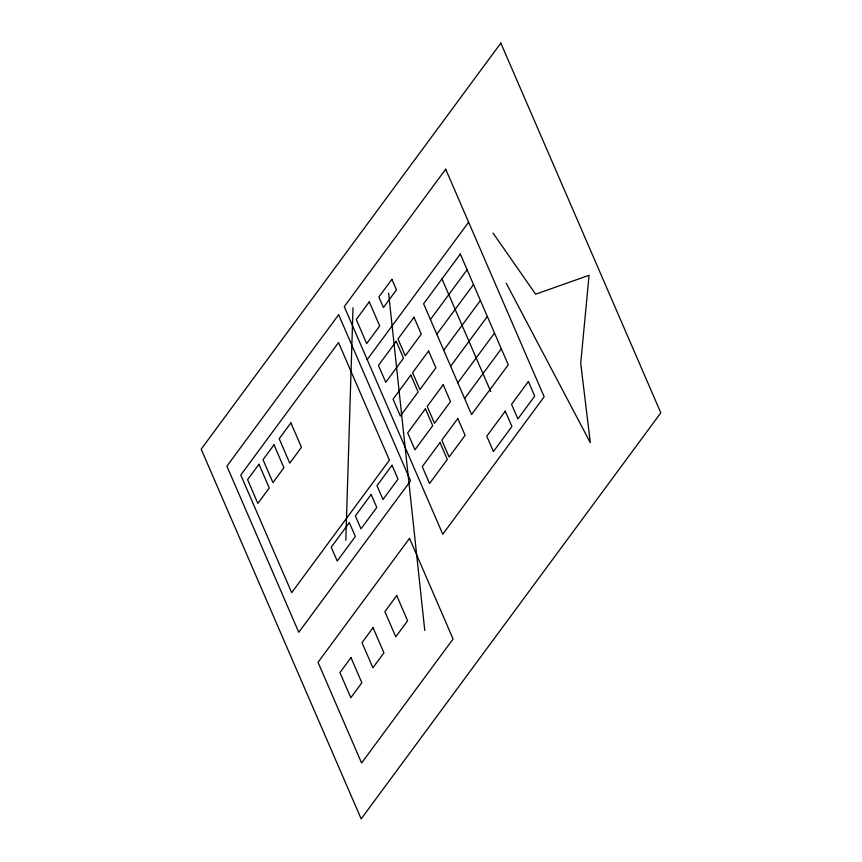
<?xml version="1.0" encoding="UTF-8"?>
<svg xmlns="http://www.w3.org/2000/svg" width="862" height="862" viewBox="0 0 862 862"><rect width="100%" height="100%" fill="white"/><g stroke="black" fill="none" stroke-linecap="round" stroke-linejoin="round"><path stroke-width="1.29" d="M345.824 540.291L353.011 307.756M367.201 359.616L468.616 222.191M430.429 319.5L467.118 269.774M436.808 334.251L473.507 284.525M443.714 350.198L480.403 300.472M450.643 366.21L487.332 316.483M457.819 382.803L494.519 333.077M464.629 398.524L501.318 348.798M493.064 233.074L535.625 294.19L589.069 275.29L580.719 363.311L590.308 442.669L506.209 283.167M441.969 278.911L490.693 391.488M388.622 293.145L424.772 630.499M500.833 43.1L201.18 449.177L361.167 818.9L660.82 412.823L500.833 43.1M445.686 169.2L344.272 306.624L442.766 534.224L544.17 396.789L445.686 169.2M338.647 314.716L226.889 466.159L298.78 632.288L410.538 480.845L338.647 314.716M338.529 342.57L240.778 475.037L291.679 592.657L389.419 460.189L338.529 342.57M369.281 301.851L356.265 319.49L366.695 343.582L379.711 325.944L369.281 301.851M391.887 279.342L378.871 296.981L383.439 307.529L396.445 289.891L391.887 279.342M258.966 464.241L247.577 479.671L257.857 503.419L269.246 488L258.966 464.241M274.008 444.814L263.018 459.694L272.942 482.623L283.932 467.732L274.008 444.814M290.893 422.886L279.191 438.747L289.761 463.163L301.463 447.313L290.893 422.886M460.319 254.042L423.619 303.78L471.557 414.547L508.257 364.82L460.319 254.042M396.218 341.33L378.45 365.413L385.756 382.286L403.524 358.204L396.218 341.33M413.997 317.248L397.996 338.928L405.291 355.801L421.292 334.122L413.997 317.248M410.829 375.078L393.05 399.16L400.356 416.023L418.124 391.941L410.829 375.078M428.597 350.996L412.596 372.675L419.891 389.549L435.892 367.858L428.597 350.996M425.429 408.814L407.661 432.896L414.956 449.77L432.724 425.688L425.429 408.814M443.197 384.732L427.196 406.422L434.502 423.296L450.503 401.606L443.197 384.732M349.336 522.641L331.223 547.187L337.225 561.054L355.338 536.509L349.336 522.641M392.027 465.264L376.985 485.651L382.987 499.529L398.028 479.143L392.027 465.264M371.166 494.486L355.37 515.896L360.973 528.859L376.78 507.449L371.166 494.486M440.029 442.562L422.261 466.644L429.556 483.517L447.335 459.435L440.029 442.562M457.797 418.479L441.797 440.17L449.102 457.043L465.103 435.353L457.797 418.479M409.515 538.341L318.024 662.328L361.587 763.01L453.078 639.011L409.515 538.341M505.283 411.131L486.771 436.204L493.42 451.569L511.931 426.496L505.283 411.131M528.395 381.51L511.565 404.332L517.89 418.943L534.72 396.132L528.395 381.51M350.974 657.598L339.94 672.554L350.834 697.724L361.868 682.769L350.974 657.598M373.041 627.698L362.008 642.653L372.901 667.813L383.935 652.868L373.041 627.698M396.725 595.599L384.883 611.654L395.777 636.813L407.618 620.769L396.725 595.599"/></g></svg>
